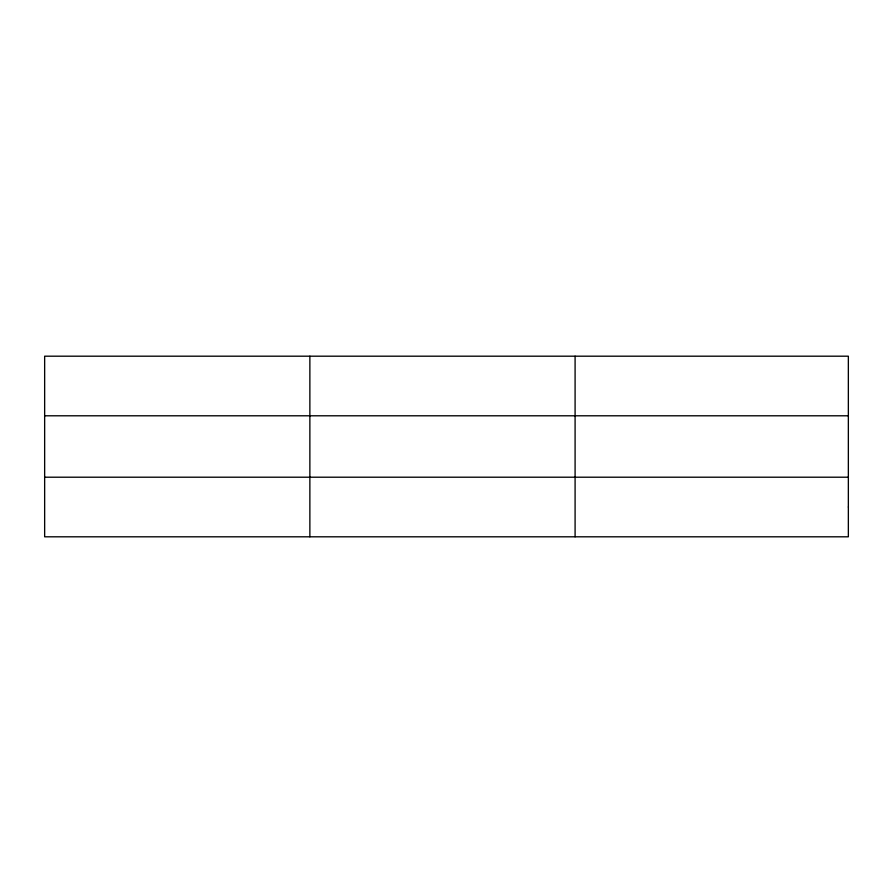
<?xml version="1.0" encoding="UTF-8"?>
<svg xmlns="http://www.w3.org/2000/svg" width="893" height="893" viewBox="0 0 893 893"><rect width="100%" height="100%" fill="white"/><g stroke="black" fill="none" stroke-linecap="round" stroke-linejoin="round"><path stroke-width="1.34" d="M309.871 536.805L309.871 356.195M575.092 536.805L575.092 356.195M44.65 415.792L848.35 415.792M44.65 477.208L848.35 477.208M848.35 507.001L848.35 536.805L44.65 536.805L44.65 356.195L848.35 356.195L848.35 507.001"/></g></svg>
